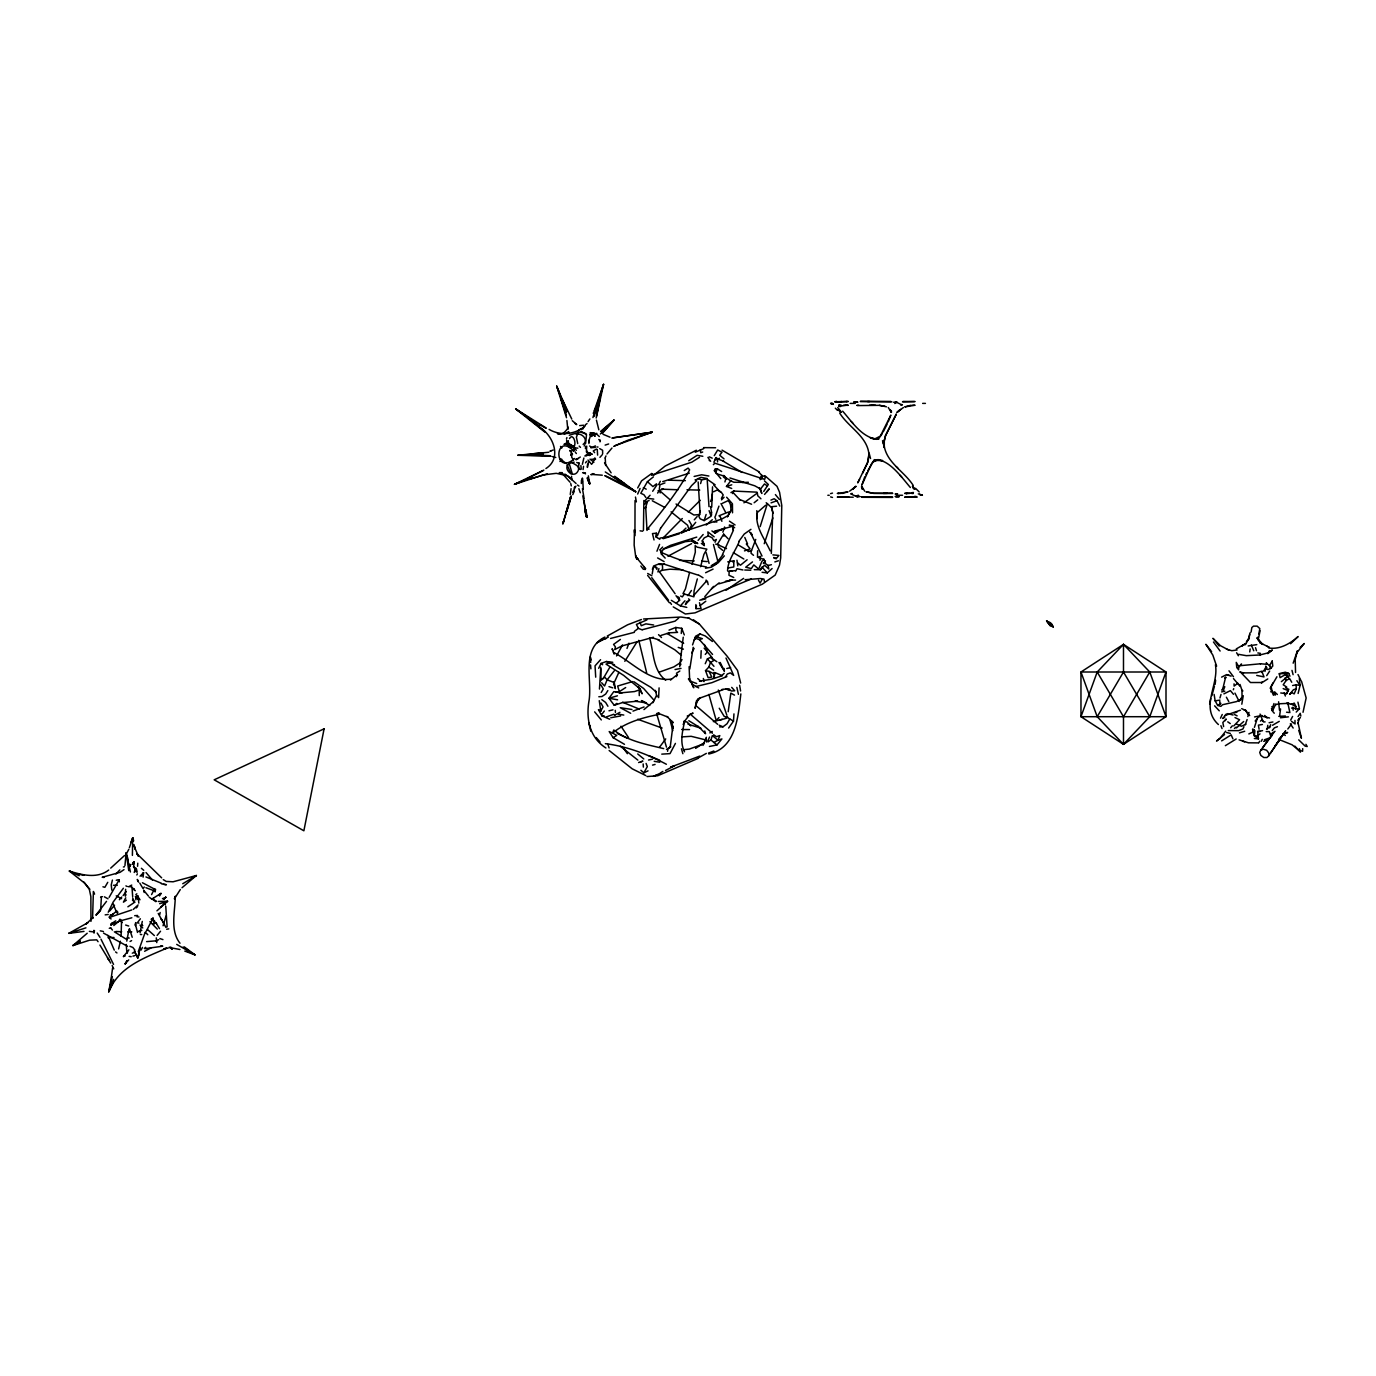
<?xml version="1.0" encoding="UTF-8"?>
<svg xmlns="http://www.w3.org/2000/svg" width="1376" height="1376" viewBox="0 0 1376 1376"><rect width="100%" height="100%" fill="white"/><g stroke="black" fill="none" stroke-linecap="round" stroke-linejoin="round"><path stroke-width="1.5" d="M711.719 507.125L712.544 486.863M132.698 841.458L132.715 837.846L131.03 842.146M132.01 887.486L132.681 896.636M585.608 443.45L586.503 434.713L581.188 431.256M93.86 930.365L94.101 932.378L93.792 930.761M683.236 637.191L679.692 666.672M599.454 689.049L600.727 668.667M757.626 550.778L757.488 557.246L760.515 556.386L760.016 560.29M652.207 574.033L653.48 566.052L658.846 563.936L664.591 564.074M1247.843 716.604L1249.012 712.39M884.08 442.436L884.304 440.148L884.286 447.613L883.925 443.33C885.078 462.044 904.17 471.005 913.268 485.504M583.304 489.151L582.564 478.212M112.591 968.068L111.439 976.496M1302.694 748.647L1302.59 751.279L1299.993 750.436M581.343 483.492L581.48 480.104M740.856 693.917C738.052 716.38 736.315 748.097 708.795 753.996M142.296 921.421L140.042 932.808M588.911 442.04L588.997 440.337L588.928 443.554M658.622 697.615L659.087 687.88M700.831 658.21L701.192 650.676M587.552 464.331L587.38 467.41L587.948 464.348M597.253 449.436L597.614 455.112M125.629 889.309L125.25 895.312M136.19 871.92L133.558 866.244L133.713 867.276L133.764 861.686L132.474 864.197L133.352 863.423M581.205 469.199L580.913 465.57M601.02 679.09L600.727 667.274M635.471 497.063L636.366 501.896M90.954 921.37L90.868 896.653L89.32 889.309L84.796 883.272L69.316 871.042C81.906 875.016 97.18 878.954 108.704 870.045M135.519 924.173L135.416 925.635L135.742 922.591L135.45 923.846M635.041 500.503L634.938 535.711M643.435 530.328L643.865 500.503M658.88 712.665L658.777 714.419C642.781 717.584 625.168 722.52 612.595 733.098L609.19 731.55L613.111 737.674L624.48 744.313M728.609 728.059L733.494 721.11L733.958 713.886M116.238 880.262L118.181 879.763L119.093 880.932L119.179 879.763L109.1 897.393M696.342 450.227L665.107 466.103L653.978 474.995L651.708 473.516L651.536 475.288L691.836 462.164L699.472 457.314M613.61 684.835L613.885 681.946M756.92 513.678C755.321 527.455 764.781 538.962 770.199 550.847M167.115 926.925L165.756 906.165M571.212 453.34L570.713 455.353L572.554 454.08M585.419 448.576L585.626 446.529M839.24 404.682L838.964 406.281L846.825 405.249L843.574 405.198M126.248 944.452L126.884 953.035M839.308 405.868L839.446 404.613M135.828 899.852L136.293 896.189M712.407 493.795L711.736 500.193M1273.97 703.532L1271.751 710.24L1272.869 710.154L1275.776 703.996M736.951 560.221L737.794 565.863M571.057 488.669L570.266 494.5M583.252 428.383L583.82 427.093M596.204 418.012L603.582 384.265L594.329 410.426M143.121 877.148L143.551 872.659L140.06 876.202M571.797 478.624L571.659 479.725L571.762 478.865M1215.111 684.422L1215.627 680.26M583.046 469.577L583.544 466.344M1267.296 728.919L1267.778 725.307M168.25 948.03L163.796 948.821L166.634 948.236C144.325 957.885 118.594 967.001 108.79 991.735L111.267 977.201M1251.094 632.048L1251.85 627.508L1253.519 626.132L1257.165 626.132L1259.814 628.591L1258.851 634.009M120.4 941.253L118.611 948.89M600.039 441.851L600.263 440.2M121.105 936.213L121.518 921.576L121.948 922.711L119.936 919.151M689.789 669.063L693.212 647.305M1264.991 671.454L1265.817 666.104L1265.851 668.684L1268.036 669.562L1271.458 668.048M124.941 865.624L126.128 852.862L128.243 859.914M667.566 751.279L667.893 748.922L670.783 746.858M154.594 888.621L151.584 894.589M1249.735 651.949L1250.165 648.939M596.479 416.223L600.074 398.507M126.781 941.115L128.966 929.488M156.761 942.612L156.279 937.864M588.98 440.44L591.164 433.457L590.407 434.3L595.756 433.681L593.022 433.251L596.685 434.162L599.334 436.536M659.345 488.738L659.964 484.765L664.935 482.942M593.71 432.7L594.312 435.573M839.618 406.436L840.082 405.008L839.136 406.092L841.613 405.284M134.229 872.47L135.725 867.86L134.986 869.254M1280.557 708.932L1279.68 715.331M720.181 519.56L667.085 537.001L660.119 538.05L659.775 539.272L655.767 536.64L656.335 533.2L652.465 533.578L654.03 539.96M728.196 711.736L730.845 693.143L734.492 695.121M1241.806 704.202L1243.25 695.706M588.206 463.506L588.636 461.149M699.455 602.722L701.089 608.588L695.998 608.639L696.497 605.87M1209.659 704.082L1210.674 698.526M1297.929 702.121L1299.408 708.709L1295.59 708.915L1296.003 706.662L1294.231 703.084L1292.012 704.323L1286.577 703.308L1288.951 703.308L1278.614 703.807M1248.961 638.481L1249.7 634.56M1250.079 632.788L1248.238 639.909M140.249 947.944L137.755 957.92L134.332 950.85M884.2 441.197L885.49 435.642L896.378 414.004L885.559 435.676L883.512 443.571L883.547 442.109L883.874 445.583L882.498 440.698M689.565 572.468L685.454 588.859L682.995 593.624L693.917 596.84L694.02 591.147L697.322 578.918M696.634 700.35L695.052 708.296L697.907 698.802L723.363 689.582M771.334 553.444L772.744 512.577L771.368 506.729L776.563 506.213M592.764 435.676L591.233 436.519L590.149 432.666L593.262 432.907M1258.593 638.017L1260.072 630.758M108.24 912.254L113.142 902.088L123.376 888.26M113.107 982.808L108.79 991.735L112.35 976.736M605.234 458.122L605.629 465.518M159.547 895.982L160.906 893.368L152.684 898.597L153.613 898.408M571.934 453.1L571.659 457.159L573.482 459.997M573.861 449.178L573.654 450.984L572.932 449.728L573.809 450.846C553.806 431.221 553.771 477.231 574.6 458.5M1222.834 688.774L1225.672 676.958M582.375 464.297L583.871 458.019M586.726 446.099L586.4 451.93M1211.86 695.706L1214.44 686.297M692.025 564.384L695.327 552.154L695.172 545.636L697.15 547.149L706.851 549.144L703.893 554.442L700.608 566.688M689.17 529.966L691.595 525.064L688.946 520.524M578.453 469.698L578.952 462.646M670.25 746.79L672.83 726.339L673.294 728.248L671.282 720.835L673.26 722.692L666.896 716.414M569.664 500.64L562.87 523.809L564.057 520.386M101.377 897.599L100.62 910.344M700.298 510.651L698.888 516.447L700.16 518.821L704.134 520.61L711.1 516.224L709.104 510.651M714.729 471.4L715.331 468.872L717.429 468.889L721.643 471.538M1298.118 693.452L1300.062 685.437L1299.34 678.506M159.616 914.902L160.184 912.512M1254.413 727.388L1257.028 719.184M1297.895 723.621L1299.202 718.461L1298.015 720.422L1300.406 717.481M138.804 903.103L138.064 895.793M163.056 925.756L165.997 916.038M695.895 604.546L695.998 608.639M713.576 678.437L715.142 672.606M107.758 882.326L104.868 887.314L102.942 886.798M138.288 951.659L145.168 932.343M138.993 953.31L137.755 957.92L134.504 951.642M570.593 497.269L566.069 512.113M596.358 409.807L603.582 384.265L592.936 417.547M569.028 502.034L570.524 496.805M569.475 502.395L570.816 497.734M571.109 495.91L562.87 523.809L563.799 520.661M700.59 483.578L701.674 479.811L705.664 479.123M594.896 457.881L593.761 460.255L595.619 459.102L591.147 459.36M571.298 496.478L566.826 511.408M657.917 571.952L658.932 568.546M112.402 880.072L111.232 884.906L111.8 890.169M702.981 745.414L706.37 737.312M1219.962 697.959L1221.011 694.433M760.171 526.595L767.395 503.599L770.577 506.712M566.482 438.944L566.912 437.602M659.087 571.745L662.028 570.335L662.596 568.512L662.424 564.624L658.898 564.384M708.004 741.922L710.945 739.996L712.338 735.575L717.997 740.236L721.918 738.929L717.016 744.898L709.414 746.48M568.391 440.681L568.064 445.755L571.298 448.507M713.852 462.216L716.225 457.486L714.901 459.601L718.513 459.309L723.673 461.132M713.456 752.053L713.783 751.055L708.451 753.102M602.636 453.891L602.619 450.244L599.712 448.628M704.134 520.61L706.129 514.469M594.174 416.343L596.186 410.186M722.882 532.202L724.584 526.991M772.865 517.909L764.23 543.709M155.557 889.24L155.127 891.906L153.355 888.483L142.433 882.738M1303.02 712.286L1306.151 697.993L1301.576 681.43M602.636 664.763L601.037 663.438L598.68 668.323M755.751 539.426L751.279 551.14L751.021 553.221L753.515 555.319M1293.148 663.18L1297.465 650.762L1295.212 659.5L1295.556 672.486M111.336 923.692L110.802 925.24L111.8 923.176M734.646 527.73L729.211 525.202L732.686 525.684L733.356 530.362L722.4 554.717M129.378 847.685L132.715 837.846L133.438 840.151M692.541 644.897L695.551 636.262L699.902 633.923L705.2 635.936L712.441 641.491M1269.584 727.801L1270.684 724.653M669.028 630.122L675.754 627.456L681.739 628.316L681.258 633.493M705.527 670.628L709.053 671.402L711.805 677.095L708.124 677.663L705.527 670.628L708.846 667.05L710.48 662.492L713.817 660.497L710.652 657.332L707.436 658.846L705.234 663.714M711.908 530.93L715.038 533.166L715.898 530.74M727.749 561.838L733.838 560.754L733.786 566.964L727.646 568.064M1245.211 724.791L1247.103 719.562M144.274 886.987L143.07 888.604L139.784 883.134M113.606 979.385L108.79 991.735M1254 729.624L1253.158 731.98L1254.362 735.799L1258.472 738.86L1257.63 731.327L1260.313 731.43M559.946 461.493L561.769 459.257L559.894 458.758M1097.205 672.004L1080.968 716.707L1123.487 744.347L1166.005 716.707L1166.005 672.004L1123.487 644.364L1080.968 672.004L1080.968 716.707L1166.005 716.707L1149.768 672.004L1123.487 644.364L1097.205 672.004L1123.487 716.707L1123.487 744.347L1149.768 716.707L1166.005 672.004L1080.968 672.004L1097.205 716.707L1123.487 744.347M1233.309 689.754L1233.722 688.671M637.69 487.964L641.543 480.86L651.708 473.516M117.304 913.612L117.872 912.082M126.506 961.704L126.867 960.758L125.164 963.819L128.742 959.898M146.252 931.225L153.183 917.861L151.257 919.478L152.96 918.824L151.48 918.893L156.503 923.588L155.987 922.797L159.478 928.645M626.992 648.44L628.987 643.177M1223.161 690.924L1224.778 686.727L1221.664 690.081M656.937 551.226L659.586 544.38M138.821 955.236L137.755 957.92L138.219 955.529M733.15 562.44L733.838 560.754M605.13 457.933L605.956 455.92M710.549 501.449L711.839 498.267M715.4 516.103L718.943 506.144M894.813 403.546L896.154 402.222L895.26 402.583M731.052 510.341L727.457 516.688L731.052 510.341L730.536 504.768L731.55 506.523L728.678 500.916M589.564 455.129L590.493 452.842M643.796 758.967L637.724 753.962M1296.278 688.808L1294.18 693.9L1291.858 692.61L1289.622 694.364L1293.457 689.72L1296.278 688.808L1296.106 684.784L1300.062 685.437L1296.863 680.69M94.48 930.589L94.032 933.1L93.843 931.311M660.583 528.126L657.487 535.505L656.335 533.2M637.673 494.036L640.046 488.48M590.235 435.194L590.751 434.008M125.319 896.223L125.973 894.71M157.122 935.405L160.545 931.225M593.245 413.333L595.481 408.225M683.167 724.55L684.732 720.955C682.565 730.828 679.572 742.318 684.526 751.795M1288.865 689.221L1286.612 693.693L1280.746 692.971M125.766 897.806L123.427 902.174L126.386 900.145M1273.798 732.651L1260.726 750.264L1259.728 752.466L1260.829 755.424L1263.822 757.522L1266.969 757.522L1268.689 755.837L1285.683 730.811L1274.709 746.566L1276.171 744.485M142.588 874.792L143.551 872.659L141.608 876.116M614.401 685.695L615.364 688.602L614.246 682.53L618.873 672.348M707.883 740.77L709.586 737.02M1286.612 693.693L1288.039 690.563L1283.189 688.602M572.76 494.655L574.325 491.198M653.411 476.853L647.425 481.652L640.803 493.279L643.968 494.775L645.877 497.51M1243.938 726.717L1242.889 729.005L1238.658 730.639L1228.286 730.57M1220.512 718.186L1222.249 714.471M888.225 421.882L890.822 415.105L880.33 436.14L874.62 438.996L875.841 438.824L870.423 438.101L875.136 438.996C860.791 435.882 851.864 421.572 842.645 411.166M864.782 476.784L861.926 484.988L871.713 463.454L873.898 460.908L873.158 461.442L878.232 459.567L873.055 462.009L867.843 470.626M724.911 481.944L726.064 477.885L723.656 475.408M643.968 709.603L653.531 701.519M859.622 479.295L857.712 482.873L868.153 461.39L869.116 453.1L870.544 458.518M575.873 486.192L572.622 492.402M140.386 918.772L137.308 922.814L138.959 923.141M578.109 470.764C573.224 481.445 557.916 464.194 574.17 462.147M739.187 541.594C735.386 551.294 727.835 560.066 727.56 570.816L729.177 572.02L728.936 575.237L733.735 577.473M1276.928 676.768L1270.684 687.45M715.021 542.247L716.363 539.495L713.834 540.63L712.063 537.741L708.33 535.918L704.237 537.878L702.242 540.888L704.374 545.206M652.964 702.706L656.593 695.31L655.406 690.356M862.58 473.224L867.448 462.99L868.996 453.788L869.047 455.336C867.964 436.622 848.82 427.661 839.738 413.161M136.826 874.981L137.394 873.829M676.338 676.682L677.439 674.464L670.439 680.122M592.093 463.437L591.628 464.348L587.999 460.031M658.622 484.644L660.308 481.29M1273.454 695.276L1270.358 688.069L1272.938 682.96M887.159 424.032L883.186 431.875M865.848 474.634L866.76 472.811M715.916 471.865L717.429 468.889M589.289 455.611L590.407 453.736M895.896 402.876L896.928 401.964M721.385 498.456L723.208 494.964L721.024 491.886L717.154 490.028L713.542 491.8M698.079 540.39L703.17 534.49M640.906 770.285L643.865 772.796L647.339 766.552L646.084 763.422M764.471 480.895L768.324 484.472L763.697 491.473M1225.242 720.68L1226.136 718.994L1222.834 722.503L1223.625 726.597M691.75 652.86L694.123 648.406M1290.654 720.095L1292.614 716.432M616.551 655.939L622.52 644.914M912.924 493.657L913.44 492.694L906.182 493.416L909.433 493.468M126.609 853.412L128.828 849.302M735.764 571.006L737.003 568.735L742.92 569.974M760.343 569.974L764.523 565.209L768.771 569.01L768.169 565.484L765.813 563.954L763.852 559.224M761.908 579.76L760.085 583.166L758.486 580.208M128.897 949.853L123.479 956.492L125.01 956.096L123.892 956.096M657.074 484.679L652.671 491.266M1267.829 653.652L1269.515 650.59M128.794 865.435L129.929 866.192L130.892 864.455M1258.816 742.765L1259.676 741.217M681.997 659.551L680.088 662.871L673.844 666.896L659.035 672.228M1298.05 716.569L1300.217 713.318L1300.853 716.019M603.204 678.626L609.757 667.343M733.494 721.11L729.796 718.994L727.044 723.742L723.019 726.803L719.648 726.924M600.572 711.237L603.066 706.954L600.951 703.016M1261.465 683.098L1262.222 681.825M1097.205 716.707L1123.487 672.004L1123.487 644.364M1123.487 716.707L1149.768 672.004M601.209 692.524L603.307 688.98L600.899 684.904M732.428 493.571L734.044 490.854M624.824 661.306L637.122 641.68M1287.816 728.988L1291.531 724.017M574.102 488.067L574.979 486.605M671.333 600.349L680.398 605.87L684.956 600.779M882.274 433.578L879.178 437.912L876.529 439.305L878.851 439.099M645 500.709L650.091 495.222M111.559 924.655L119.918 920.94M725.238 677.37L727.336 673.982L730.329 672.898L733.666 675.392L725.995 658.02M1270.564 752.964L1278.872 740.666L1277.41 742.748M607.848 690.58L605.681 694.037L601.948 696.514L598.818 696.755M657.625 493.09L659.328 490.389L670.129 499.832M675.427 743.401L670.026 753.635L661.77 754.134M106.52 901.349L95.89 915.195L97.662 913.664M138.099 904.944L133.3 909.398M731.705 488.48L726.459 486.433L730.742 480.792L733.786 482.236L743.436 482.391M1266.711 675.633L1269.652 671.075M566.413 443.485C565.588 438.308 572.296 448.645 577.868 448.163M1226.412 713.886L1222.731 718.513L1224.709 717.36M728.042 538.721L723.656 534.146L717.309 544.483L726.528 548.611M584.129 445.979L584.938 444.758M606.988 453.977L611.976 448.026M588.051 421.624L589.874 418.94M602.172 454.802L599.919 457.365M718.513 459.309L719.252 458.208M753.721 565.003L751.33 568.563L745.723 567.204L752.5 561.89M687.931 595.653L691.44 590.476M1233.739 725.943L1239.587 719.751L1234.994 717.567M1279.302 673.965L1280.093 677.646L1284.806 674.928L1287.936 676.356L1289.174 678.781L1286.096 680.57L1283.206 684.784L1286.766 687.088M759.879 478.177L761.788 475.374L758.572 471.848M574.033 446.822C576.819 442.109 572.468 432.786 569.509 438.566M126.179 891.579L123.135 895.518M760.584 569.182L762.321 566.706M573.465 449.728L571.608 451.036L569.698 450.485L570.988 452.205M684.44 593.968L682.341 596.874L680.604 596.049M827.836 495.274L829.246 495.274M738.688 541.594L744.227 534.06L750.935 529.33M1245.297 644.742L1249.374 637.845L1246.45 641.508M1237.471 668.289L1241.513 663.989L1240.412 665.657L1260.519 663.782M1270.461 726.201L1266.539 729.16M713.559 586.382L704.787 596.668M585.522 462.852L586.606 461.373M659.534 747.185L665.726 738.895M601.57 714.66L604.322 711.048M1219.721 738.895L1225.724 731.12M1296.553 653.067L1304.207 643.504L1300.114 647.528M660.704 528.126L691.543 485.659L696.703 480.688L695.086 479.846M722.899 554.717L717.309 561.941L711.409 565.639M694.14 594.965L706.765 580.741M652.327 569.217L654.924 565.914L656.851 569.354M683.889 722.039L689.17 715.331L693.091 713.078L689.651 714.419M1262.807 747.546L1271.63 735.592M614.229 670.869L607.108 679.847L604.563 686.022L601.656 682.771M695.723 522.312L690.7 528.625L681.481 533.08M1272.232 730.57L1274.382 727.87L1277.427 726.717M1255.17 721.024L1258.232 717.24L1261.964 715.503L1254.568 716.93M706.215 525.064L712.321 519.732M856.732 496.289L858.228 495.119M156.916 910.843L167.597 901.263L158.24 901.452M765.486 560.961L763.353 563.524L765.09 561.597M693.968 640.236L699.902 633.923M109.77 910.912L114.535 905.236M696.325 702.379L700.367 697.563M774 558.226L776.253 558.57L778.885 555.44L772.848 554.872M602.43 433.337L614.057 420.058L600.572 431.428M766.621 491.954L769.27 488.858L764.557 494.414M136.344 907.919L137.583 906.457M850.712 493.898L851.641 494.122M115.997 874.001L119.832 869.89M1278.631 739.445L1281.159 736.521M600.332 433.99L607.642 426.113M614.762 715.107L619.905 712.321M1230.643 727.784L1232.363 725.823M606.954 427.368L601.759 433.285L614.057 420.058L601.639 431.273M714.247 455.628L717.687 449.986L721.987 452.222L719.7 455.215L724.068 458.913M119.368 899.715L121.776 897.014M180.308 889.55L174.408 898.82L175.285 896.258C175.182 911.548 169.73 930.365 179.998 943.231M694.261 519.801L697.168 516.533M724.344 555.87L718.203 562.75L711.375 567.187L705.458 568.219M705.252 654.408L707.402 652.018L704.374 644.484M600.572 659.689L595.051 665.829L595.705 677.164M578.126 430.877L579.554 429.501M97.902 913.354L100.052 910.981L99.382 911.72M126.867 952.846L127.641 951.986L126.678 953.035M688.757 600.916L685.368 604.58L686.658 601.759L689.823 600.091L688.585 598.835M124.545 855.511L110.716 868.118M719.012 717.532L716.225 720.491L708.864 694.416M1296.209 712.08L1299.408 708.709M132.664 897.995L134.676 902.243L127.882 906.801M665.176 558.106L661.409 554.064L660.205 549.626L662.664 547.063M163.555 899.268L165.774 897.272L163.624 899.13L165.567 897.513L162.471 898.648M721.54 499.849L724.068 497.235M747.116 559.757L740.46 565.209L737.519 562.784M1281.366 681.653L1287.936 676.356M897.393 412.37L900.54 409.446M855.614 486.278L852.449 489.22M87.187 933.255L72.894 945.587L89.646 940.169L96.75 939.86L98.074 941.7M713.353 464.675L714.849 463.162L764.66 479.398L765.417 476.904L761.788 475.374L762.442 478.229L760.085 479.674M700.264 500.245L688.275 512.199M682.29 518.528L662.871 538.274M681.584 532.46L685.953 528.109M182.028 887.726L196.39 875.497L173.066 881.792L166.221 881.431L163.262 879.625M141.057 950.094L142.485 947.393M855.287 495.876C859.26 497.166 848.82 494.053 852.019 493.313M896.481 402.256L901.916 404.888L900.988 405.335M896.842 412.25L903.447 407.52M849.56 491.146L856.164 486.416M724.154 673.328L721.351 676.029L711.323 679.245L699.455 681.189M130.066 941.476L131.597 940.634M1261.775 672.417L1266.883 667.549L1265.37 668.736M1290.585 643.727L1298.101 636.555C1290.258 643.641 1279.714 649.73 1268.81 647.993M1236.491 727.921L1243.698 721.523M600.59 680.69L604.614 677.026L607.108 679.847L614.246 682.53M564.108 434.317L567.652 432.288L569.389 433.044L568.494 431.548M160.7 907.197L163.4 904.737M661.409 554.064L662.596 552.98C676.528 559.155 691.629 564.177 706.593 567.032M762.098 572.296L767.326 572.88L772.108 568.546M759.311 487.637L761.805 493.468L760.55 488.979L764.454 483.956L767.464 485.934M583.114 444.379C589.152 440.251 581.738 432.356 576.2 434.334L577.714 433.612L576.389 437.19L577.731 443.571M144.342 948.477L145.701 947.307M765.675 505.233L757.729 512.164M678.643 618.116L675.083 621.144L642.523 629.675M901.366 404.544L902.398 404.75M113.778 925.515L120.813 919.701M124.39 866.794L123.393 866.983M711.702 588.704L719.149 582.874M1262.256 739.342L1261.328 741.268M1260.468 721.11L1262.016 719.854L1263.151 721.574L1260.055 714.058M676.407 602.963L679.572 600.366L679.194 597.58L677.353 596.479M585.35 425.734C575.65 434.558 560.428 436.123 549.11 429.415M644.708 504.201L647.356 502.034L645.275 508.449L645.705 506.987L646.995 530.414M1224.537 734.526L1216.522 741.045L1219.377 738.895M754.134 502.756L757.729 499.849M1268.104 653.394L1272.353 649.988L1268.053 652.878L1259.9 654.976M123.995 869.615L120.039 872.332L102.185 877.269L104.094 877.475M545.911 468.545C562.371 458.105 553.255 435.246 539.34 427.059M135.846 894.606L136.86 893.798M722.383 503.324L728.781 500.331M913.303 493.021L913.062 492.333M1237.85 683.184L1234.134 686.074L1234.048 683.855M1214.131 694.433L1215.146 700.848L1217.674 705.406L1220.89 703.342M656.524 483.819L652.929 486.571L647.425 481.652M700.04 605.664L705.802 601.226M111.49 923.657L115.773 920.802M852.845 489.048L854.53 487.758M1259.986 733.89L1257.32 735.919L1254.362 735.799L1254.878 730.776L1253.089 729.16M634.405 631.378L638.378 628.368L642.128 629.881M898.476 410.908L900.179 409.618M1270.736 691.853L1272.026 690.872L1271.321 687.518L1270.358 688.069M585.333 424.823L587.053 423.55M604.89 637.054C580.81 648.732 592.248 679.52 589.1 700.298C585.798 718.616 589.496 737.484 605.904 747.976M726.081 590.218L743.625 578.384M620.387 639.444L613.558 644.415L615.45 646.892L614.745 649.592L621.677 646.015L653.411 637.243M621.969 693.005L613.799 691.646L608.966 698.268L614.246 705.269L616.809 703.394M576.166 459.825L580.311 457.021M1234.41 728.403L1236.198 727.13M1243.801 644.725L1242.081 645.894L1245.934 643.418L1236.284 648.904M101.704 896.619L100.603 897.376L102.202 896.619M132.302 953.172L135.261 952.037M676.424 673.294L679.847 671.006M131.752 885.078L129.757 886.092M158.722 939.653L155.832 941.046L156.881 940.754L146.596 941.614M666.5 749.438L670.078 747.082M615.519 692.008L619.355 691.646L625.684 687.553M695.602 748.355L703.669 743.126M688.74 460.754L697.116 455.336L702.844 456.282M684.233 470.575L688.086 468.098L689.617 469.87C678.23 491.249 662.492 510.754 647.081 529.416L649.214 529.038M1240.619 672.228L1250.474 682.53L1262.205 682.513L1267.778 678.936M1219.893 700.109L1215.146 700.848M646.909 619.905L636.417 624.446L638.378 628.368M1221.63 740.873L1231.176 734.853L1232.896 738.809M1272.662 732.84L1275.053 731.31M155.935 922.986L152.53 924.053L154.043 923.932M1291.651 708.158L1292.786 707.453L1295.59 708.915M163.383 903.98L167.597 901.263L159.633 903.671M613.111 737.674L616.74 735.438L612.595 733.098L613.765 729.985C627.576 741.045 646.72 744.502 663.679 748.613M709.844 732.909L712.269 731.413M1225.362 745.672L1236.181 738.981M80.41 940.874L72.894 945.587L80.29 942.01M182.75 883.736L196.39 875.497L192.537 877.424M1272.508 725.272L1279.25 721.368M543.864 470.076L514.452 484.335L543.451 474.892L556.248 473.327L567.6 475.786L576.08 483.509M660.033 773.174L662.854 771.437M592.798 462.714L593.968 462.13L589.96 459.154M607.263 636.056L627.611 624.79L641.422 619.51M543.124 470.609L527.696 478.384M113.52 913.974L111.834 914.954L116.908 910.912L116.53 912.15L113.056 903.826M613.627 446.426L627.232 440.475L652.138 432.202L613.025 437.774M730.914 492.608L733.649 491.06L757.006 492.161M744.485 550.882L750.161 548.904L746.291 544.002M697.598 758.296L706.352 753.394M720.852 519.56L727.887 515.639M743.917 502.808L757.333 493.055L757.729 495.738L760.945 498.8M150.982 947.926L144.6 951.28M569.286 435.263L579.898 432.03L585.97 433.595M716.002 564.126L711.358 565.932M710.945 739.996L713.92 742.455L717.997 740.236L719.786 735.592L716.432 736.71L713.645 734.784M715.038 533.166L718.117 531.48M779.814 506.127L776.976 500.709L771.042 502.859M663.404 549.162L685.368 541.662L692.524 540.854L697.752 543.572L692.025 539.753M595.43 445.91L590.82 447.819M695.241 452.205L703.738 448.61M1228.974 675.134L1226.618 674.636L1221.596 677.13M614.831 445.704L652.138 432.202L611.804 438.084M695.878 479.76L700.866 477.334L707.212 478.504M691.578 543.658L667.945 556.231M705.613 572.726L713.078 569.096M698.423 515.26L699.937 514.521L693.882 515.002L676.046 504.012M137.652 915.47L134.693 915.694M719.08 530.74L722.004 529.364M1224.571 715.658L1240.395 710.205M584.817 455.972L591.972 454.149L587.277 452.24M166.668 929.247L168.749 928.869M905.098 406.849L915.092 405.249M1296.106 684.784L1292.614 685.54M643.865 772.796L648.027 770.87M565.742 443.966C565.914 444.5 573.551 446.478 576.389 450.279M726.889 676.562L711.874 682.685L695.757 686.555M1245.934 724.189L1241.427 726.236L1236.628 724.12M1248.84 733.924L1253.158 731.98L1252.538 729.211M665.52 770.491L674.567 765.778L670.68 767.103L699.73 756.095M904.995 406.814L911.153 405.198M110.716 927.871L109.272 928.318M698.354 758.296L657.78 775.72L647.03 776.563M131.735 909.949L109.495 917.396L110.579 917.93L109.134 916.984L111.026 918.979M770.938 500.09L774.172 498.748L776.976 500.709M606.334 716.948L613.73 714.264L614.711 715.434M1046.603 620.92L1051.488 623.603L1053.311 627.009L1050.163 625.633L1046.603 620.92L1050.163 625.633M658.278 774.344L653.462 776.322L659.431 773.897M632.668 681.567L617.635 686.039L619.355 691.646M596.427 449.075L593.262 450.984L594.604 452.687M110.94 915.16L111.817 914.885L110.046 915.264L112.677 914.455M531.927 477.3L514.452 484.335L532.667 477.197M857.73 496.082L856.852 496.444L857.833 496.082M751.296 578.986L699.73 600.28M728.575 511.992L719.029 515.776L720.164 516.963M703.944 743.745L689.307 749.094L683.683 749.696M1285.562 733.288L1287.661 732.462L1284.221 733.752M718.96 583.82L732.049 580.053L725.444 581.291M830.588 493.64L832.497 493.09M687.226 716.07L689.17 715.331M1270.598 737.536L1264.372 739.806M141.814 930.382L137.91 931.518M632.977 711.117L644.088 706.954M645.258 501.999L649.094 500.572M640.373 762.063L642.867 761.134L638.602 762.545M553.152 450.038L549.97 451.208L550.95 450.898M590.992 474.737L594.088 473.86L592.695 473.636M601.037 663.438L606.352 661.512L612.784 662.286M610.29 662.596L606.025 664.126L623.689 675.41L640.115 688.946M702.689 452.033L700.711 452.721L700.367 449.625M714.419 531.17L731.206 526.664M912.563 493.33L911.376 493.382M608.381 637.054L596.943 642.764L603.376 638.774L605.87 638.722M874.74 460.427L882.635 460.599L874.138 459.67M640.425 689.565L634.542 691.56L619.217 693.005M72.704 932.085L68.8 933.358L83.988 931.397M529.124 479.244L547.252 473.912M614.246 705.269L622.451 702.603L637.759 701.175L635.007 701.175L646.496 702.93L641.405 700.59L649.782 705.475M575.959 459.206L578.333 458.449M774.843 561.924L778.403 560.789M605.13 445.102L608.656 443.966M694.622 638L699.404 639.616L702.396 638.67L697.34 636.985M679.469 533.716L663.163 538.687M85.948 927.837L68.8 933.358L87.909 922.642L85.914 924.104L93.121 917.551L92.57 918.36L93.396 891.493L94.583 894.142M594.638 434.008L596.806 433.337M720.594 529.932L725.221 528.504M661.116 635.368L669.286 632.84M748.252 551.587L751.554 550.589M689.342 473.12L662.699 481.634M726.459 486.433L731.757 484.816M1288.4 716.844L1280.402 717.773M1239.449 732.858L1244.712 731.275M1263.718 741.389L1266.797 740.477M574.325 446.409L569.526 444.482L566.568 440.337M617.411 695.809L608.966 698.268L617.6 699.799M1248.17 645.946L1256.804 644.639M586.021 455.594L591.972 454.149L587.466 452.893M696.772 537.104L670.422 545.395L663.593 548.869L661.392 552.516L660.205 549.626M1275.586 704.736L1278.923 703.79M720.026 720.044L726.614 718.203M132.939 956.114L134.728 955.615M658.089 490.664L663.49 489.168L661.598 489.168L677.938 489.77M582.598 472.759L585.436 472.862M713.353 721.626L722.211 719.287M652.534 765.108L655.079 764.437M642.317 434.799L652.138 432.202L645.361 433.818M583.682 425.236L579.674 425.614M634.388 632.324L610.548 638.464M119.368 921.112L131.855 917.775M701.846 599.798L705.785 598.852M609 710.79L612.974 709.844M1224.657 677.972L1225.964 677.663M1288.727 673.414L1285.253 672.193L1279.13 673.724L1288.727 673.414L1289.948 676.218M1233.928 712.923L1236.904 712.218M768.169 565.484L771.386 564.71M726.786 668.512L730.587 667.618M580.466 429.071L582.891 429.002M681.997 736.882L691.182 736.315L705.647 739.892M1285.408 716.036L1278.768 716.346M1221.63 691.904L1224.829 691.199M694.14 476.44L701.64 474.789L708.881 476.027M1258.335 731.568L1262.549 730.639M648.509 760.034L652.482 759.174M835.748 401.568L836.66 401.482L834.63 401.792L848.08 401.414M105.161 914.868L108.188 914.472M1269.085 722.744L1272.92 721.987M595.326 447.372L591.972 447.63L589.633 445.979M675.048 669.544L681.017 668.375M610.789 717.739L620.645 715.95M1262.394 724.464L1258.404 725.152L1259.092 729.211M671.058 679.125C649.3 682.135 631.808 661.804 613.472 652.31L612.079 648.784L612.956 650.366M1223.9 693.865L1230.402 690.632L1233.498 694.295M698.681 687.931L692.025 684.182L693.745 687.794L689.617 678.712L688.378 678.918L690.804 682.427M562.371 472.656L559.258 472.622L563.059 474.256L562.01 473.654M144.962 948.683L162.746 946.206L160.872 945.794M662.028 570.335L669.94 569.2L682.857 569.802M1237.11 649.971L1231.778 650.71L1226.463 649.111M1258.369 742.885L1248.479 742.816L1239.088 739.858M548.852 452.24L531.944 453.908M896.154 401.947L893.574 402.256M856.852 496.719L859.415 496.409M917.242 497.097L904.909 497.252M703.583 447.63L715.606 447.75M745.052 579.726L760.515 578.522L763.938 579.072L764.454 581.687M543.744 452.687L517.875 455.284L551.071 456.264M857.007 496.702L859.845 496.478M857.059 401.844L853.756 402.153M895.931 496.822L899.233 496.512M735.283 570.662L729.314 571.229L731.791 571.229M722.004 689.41L728.953 688.774L731.31 691.027L734.698 690.769L731.705 687.364M108.016 937.658L114.019 937.503M643.538 618.994L680.982 617.033L689.428 618.271M128.174 886.66L131.46 886.746L135.278 890.754M591.233 474.359L602.292 475.202M895.122 494.036L897.083 493.881M586.09 454.906L588.739 454.716M876.632 459.808C889.601 460.203 901.435 477.059 910.362 487.5M536.76 454.028L517.875 455.284L543.142 454.39M902.501 401.912L915.092 401.534M571.401 479.003L564.831 474.049M1242.941 672.898L1256.322 672.83L1261.758 671.213L1264.028 676.906L1256.735 675.427M856.852 405.284L858.676 405.198M589.754 434.592L592.299 434.472M668.616 632.84L677.542 632.392L675.926 630.655L675.754 627.456M742.558 482.546L748.355 482.271M892.646 493.485L873.622 493.33L866.089 491.868M887.279 493.33L873.605 493.33L866.536 491.868M837.296 497.132L844.038 497.097L837.915 497.132M904.772 493.451L906.801 493.416L904.909 493.296M596.874 446.976L598.01 447.045M848.751 496.839L843.488 497.046L853.24 497.218M914.421 401.551L903.017 401.448M892.525 493.124L883.478 493.416M846.825 401.586L836.488 402.016L838.294 402.291M857.214 405.593L879.384 405.335L886.454 406.797M906.165 497.08L916.502 496.65L914.696 496.358M892.646 497.063L861.084 496.77M869.546 405.232L875.446 405.198M587.862 454.304L590.992 454.218M846.223 401.568L848.235 401.568M906.784 497.097L904.772 497.097M699.748 490.114L686.985 489.77L688.877 489.77M892.525 497.424L861.995 497.286M845.535 405.232L846.825 405.198M906.165 493.468L907.455 493.434M121.604 898.648L116.22 895.845M841.837 493.468L848.012 491.851L837.967 493.468M694.209 560.892L679.434 560.359M841.596 401.551L840.942 401.551M912.46 405.198L914.421 405.232M840.53 493.468L837.915 493.416M911.411 497.114L912.064 497.097M837.967 497.08L838.586 497.114M860.344 401.603L891.923 401.895M881.5 497.063L877.51 497.063M1260.072 654.976L1246.329 655.664L1238.538 654.322M860.482 401.242L890.908 401.448M867.602 401.534L869.529 401.534M850.144 403.392L855.287 403.392M922.642 403.392L925.429 403.392M837.296 493.416L838.569 493.416M896.309 495.274L902.553 495.274M707.109 561.58L701.657 561.133M1263.718 721.901L1265.094 721.901M1266.212 731.602L1269.274 731.619L1270.564 735.558M113.417 885.284L117.304 885.267M127.762 931.844L131.769 931.862M681.688 729.521L689.548 729.572M871.49 405.18L873.468 405.198M560.754 447.613L561.941 447.836L560.514 446.426M531.308 455.284L542.557 455.387M754.272 569.647L760.257 569.716M729.572 580.053L735.558 580.104M532.718 454.94L550.366 455.714M744.777 570.025L750.78 570.214M121.673 931.758L115.945 931.483M605.371 743.659C626.544 746.256 647.597 754.22 666.38 764.265M714.024 521.865L716.896 521.986M127.16 937.95L129.224 938.054M140.369 934.493L141.711 934.562M669.046 480.19L685.386 480.654M599.265 700.676L600.83 711.289L598.422 709.62L601.897 715.864L604.391 716.036M89.354 931.363L94.29 932.016M857.884 402.153L854.135 401.844M895.122 496.512L898.872 496.822M710.652 657.332L716.827 661.736M1260.347 663.782L1267.004 664.298L1266.247 662.802L1270.444 666.724M171.518 947.926L179.946 949.509M1254.362 738.482L1258.472 738.86M895.931 493.709L897.634 493.881M137.015 916.777L139.01 916.966M1286.577 712.218L1288.968 712.476M879.384 405.335L884.906 406.281M1260.055 715.709L1269.532 717.997M648.13 498.404L653.772 499.11M832.824 403.512L830.622 403.357L833.34 404.406M832.79 403.512L830.915 403.529L832.222 404.062M129.138 956.389L131.202 956.681M690.511 681.206L696.703 683.545M653.669 624.996L645.877 623.861L641.233 625.719L640.046 622.158M1257.819 652.946L1260.45 653.359M640.081 530.826L642.712 531.222M631.928 709.5L620.249 707.677L630.672 713.284M163.555 884.304L166.393 884.751L161.422 883.788M1226.618 674.636L1231.107 676.166M618.306 714.161L623.792 715.056M654.202 761.306L659.792 762.235M727.663 717.085L724.275 716.5L719.252 708.244M128.708 926.014L125.629 925.05M683.666 721.368L687.071 722.004L690.821 725.926M832.497 497.441L830.588 496.908M145.908 887.709L155.161 891.115M591.267 453.805L586.623 452.635M583.51 472.501L585.505 473.86M1260.726 750.264L1263.288 749.215L1266.625 750.264L1268.775 753.05L1268.689 755.837M78.57 874.173L83.919 875.342M100.259 930.83L103.441 931.518M680.398 605.87L686.796 607.384M715.623 544.105L718.805 544.879M1226.687 732.531L1230.35 733.425M1239.656 671.952L1243.508 672.898M115.55 951.917L116.96 952.949M700.9 728.231L688 724.137M119.42 919.736L120.452 919.994M552.361 456.591L555.784 457.503M1227.736 713.594L1233.085 715.021M1279.095 739.548L1292.098 744.794L1300.028 751.279L1299.408 748.647M918.274 493.881L919.667 494.259M697.804 575.013L663.851 564.074M159.891 938.552L162.936 939.602M614.522 664.78L606.352 661.512M919.684 494.259L922.419 495.308L920.785 494.603M1217.674 705.406L1220.839 706.37L1222.507 704.736L1236.594 701.571L1242.236 698.612L1240.206 700.367L1242.046 696.566L1241.943 690.219L1240 684.44M758.692 557.744L764.23 559.447L761.994 561.202L758.675 569.062L754.272 565.33M698.303 478.762L701.674 479.811M651.828 637.673L659.328 639.995M751.554 504.235L739.566 499.471M717.55 474.049L724.739 476.302M609 686.641L612.75 687.845M156.365 901.091L151.928 898.786L155.832 901.693M639.324 709.104L622.571 702.242M610.015 437.19L603.032 434.283M729.951 477.971L754.753 485.797L760.55 488.979M678.23 647.391L683.408 649.145M1242.58 741.131L1244.626 741.819M587.5 452.67L589.599 453.392M729.796 718.994L725.96 716.655M637.69 719.27L662.131 728.059M604.632 475.683L635.798 491.817L614.676 476.251M559.55 434.266L557.418 433.492L558.553 433.887C564.143 435.951 568.563 426.113 567.841 428.865L567.72 426.784L567.875 428.572M1244.042 709.861L1246.381 710.756L1241.685 708.657M579.279 463.557L576.768 462.474M184.78 951.091L195.082 954.892L184.281 946.877M145.959 876.942L161.439 883.272M688.258 617.841L699.369 624.068L727.113 656.18L737.519 670.387L740.666 683.046M657.625 713.06L668.151 717.206M1296.003 706.662L1291.324 704.048M714.35 678.471L714.282 673.999L709.053 671.402M129.946 946.275L132.887 947.479L134.951 950.162M606.094 476.113L622.571 484.197M137.566 866.295L137.772 863.182M570.627 461.786L576.94 465.552L580.087 469.577M645.826 775.582L632.203 768.823L609.138 750.488M733.356 530.362L732.686 525.684L733.632 527.111M600.383 440.767L598.766 439.494M719.218 725.221L723.019 726.803M715.812 672.95L722.4 675.736M648.784 755.596L659.672 760.206M601.897 715.864L609.757 719.252M709.173 456.815L712.218 458.139M617.274 733.477L626.665 737.863M103.578 933.134L127.538 946.327M773.828 557.435L776.253 558.57M125.904 885.886L127.074 886.436M72.997 872.78L69.316 871.042L79.172 875.738M652.293 500.778L664.608 507.348M104.352 896.808L108.016 898.803M725.788 688.757L729.246 690.425M577.473 485.006L578.969 486.055M187.566 951.229L195.082 954.892L176.713 944.383M561.27 459.653L566.276 463.574M1234.53 714.54L1237.127 715.847M709.208 460.496L710.687 461.252M643.349 487.689L646.221 489.168M742.111 472.467L723.14 461.132M1266.918 646.152L1269.257 647.391L1259.762 642.54L1262.824 644.45L1256.924 637.759L1258.851 641.096L1257.974 636.985M1228.751 650.108L1220.426 645.654L1212.944 638.309L1219.188 646.084M546.41 428.177L515.69 408.93L544.93 432.133M137.394 898.683L135.983 897.582L138.976 899.543M738.499 545.068L748.957 551.415M743.814 559L733.356 552.653M722.039 450.141L759.088 471.848M647.7 573.482L651.88 575.804M540.132 424.926L545.567 427.988M691.784 541.301L694.467 542.798M126.54 939.361L114.346 931.81M570.455 447.733L569.544 447.217M657.608 557.934L664.092 561.597M612.802 664.78L650.882 687.346L656.3 692.197M667.016 633.442L683.666 643.314M658.141 639.995L674.876 649.85L681.378 655.303L681.086 653.462M169.919 947.634L172.189 948.976L170.744 947.015M183.025 947.152L187.6 949.887M655.767 536.64L657.229 537.534M698.544 575.013L703.016 577.765M132.457 900.11L134.676 902.243M688.808 720.714L697.735 726.236M726.064 477.885L730.742 480.792M169.265 947.152L172.189 948.976M1285.562 687.57L1288.022 689.135M1273.436 693.745L1275.38 695L1272.026 690.872M620.094 481.411L635.798 491.817L605.285 471.951M572.278 420.695L576.768 424.513M614.16 476.956L624.257 483.681M708.846 667.05L713.576 670.198M729.452 521.16L735.059 524.961M614.625 476.904L624.446 483.647M533.733 421.314L515.69 408.93L539.667 426.044M633.975 681.774L643.555 688.396L654.064 700.281M707.419 479.433L715.142 484.799M1227.753 721.85L1230.264 723.587M888.277 407.52L891.184 412.25M764.867 475.666L777.01 486.313L779.573 492.264L781.774 505.542L780.691 557.951L779.521 565.14L775.204 575.065L762.321 584.181L695.018 612.853L685.368 614.006L673.225 606.885M671.075 511.872L687.622 525.271L689.17 530.207M655.01 566.499L657.178 568.03M693.435 619.802L699.369 624.068M864.696 491.163L861.823 486.416L862.133 489.237M1291.479 721.351L1295.074 723.965L1294.971 720.422M141.539 924.706L142.777 925.601M562.836 474.135L570.008 482.185M601.845 699.679L605.612 702.448L607.934 706.249M149.176 897.152L151.842 899.147M701.347 543.365L704.392 545.67M1241.943 690.219L1242.889 690.941M723.363 476.939L726.253 479.158M637.845 760.102L620.301 746.205M529.364 419.009L544.672 431.462M1282.896 733.597L1285.322 735.506M141.384 868.29L143.74 870.303M713.92 742.455L717.016 744.898M147.765 934.751L145.409 932.257M718.289 546.736L722.675 550.348M696.892 706.456L717.67 724.309M712.441 733.236L691.664 715.382M574.6 423.086L576.338 424.548M153.458 920.028L154.697 921.077M137.118 895.587L140.025 899.749M147.49 929.522L154.37 935.577M1271.82 706.679L1273.11 707.832M697.735 678.54L700.934 681.395M766.174 502.722L767.206 503.668M665.709 680.226C652.792 670.456 653.789 652.052 649.575 637.707M1277.358 694.484L1274.503 691.87L1275.294 694.398M762.923 568.185L767.326 572.88M919.202 491.937L915.487 488.291M112.436 930.038L110.562 927.751M1267.038 717.997L1264.716 715.451M161.663 877.854L136.912 853.739L138.426 856.199L134.212 846.481M149.95 921.61L157.311 929.11M1298.738 739.858L1305.136 746.119L1307.2 746.514L1305.91 744.33M658.536 634.646L661.495 637.535M139.991 925.085L142.76 927.94M83.592 881.792L89.836 889.257M692.524 540.613L695.516 543.589M579.193 446.099L580.483 447.389M638.275 559.206L635.695 556.644L634.147 545.085L634.439 529.674L634.491 532.409M835.335 408.173L837.502 410.375M698.2 726.236L705.527 733.7L704.77 730.983M714.161 536.829L707.849 531.91L708.33 535.918M148.367 895.982L143.603 890.186M710.48 506.574L711.633 512.663M1271.424 708.623L1272.869 710.154M699.404 639.616L712.562 654.426M896.326 466.602L898.287 468.683M851.245 421.52L853.137 423.533M899.852 475.133L901.762 477.145M713.542 484.799L720.439 492.144M733.374 492.866L740.15 500.107M1049.768 622.296L1053.311 627.009M1294.868 746.136L1300.458 752.173M1214.63 705.836L1219.274 710.824M165.378 904.668L163.761 902.914L165.068 904.376M841.458 412.25L837.709 407.52M913.784 487.792L912.374 486.244L914.988 489.22M1233.481 678.574L1240 686.297M840.633 412.387L838.018 409.446M749.645 532.048L752.087 534.714L750.522 532.77L762.029 556.024M713.972 666.311L707.436 658.846M912.838 487.758L913.974 489.048M726.631 497.235L732.428 503.822L732.531 512.801M146.045 872.556L152.426 880.038M669.39 602.757L647.614 575.374M596.238 737.57L600.108 742.025M712.063 657.453L704.151 648.113M1271.751 710.24L1274.262 713.232M611.116 472.828L604.546 462.886M714.127 470.506L720.8 478.624M594.656 711.874L601.312 719.94M775.393 494.603L779.418 499.505M1249.666 715.623L1245.486 710.343L1247.912 714.006M651.794 577.679L668.547 600.349M1211.602 651.674L1205.909 644.295L1212.841 655.114L1216.625 666.173M675.994 595.688L679.572 600.366M1228.992 670.817L1233.464 676.717M640.872 566L643.263 569.2L645.275 569.475L644.088 567.187M645.722 568.718L635.695 556.644L637.14 559.258L635.867 555.852L636.624 558.69M1213.46 641.99L1220.116 651.037M97.214 933.048L100.018 937.383M575.185 451.913L576.355 453.547M620.989 726.218L628.574 737.639M623.827 748.682L627.387 753.687M135.381 896.498L136.379 897.892M1286.388 673.965L1287.97 676.218M1218.396 724.533C1199.683 707.281 1219.084 684.99 1215.421 664.78M1297.998 674.532L1300.956 680.587M107.448 957.765L108.738 959.64L99.915 945.071M707.9 457.417L709.741 460.1M1290.292 723.759L1293.165 728.042M670.284 602.619L671.488 604.442M675.117 593.744L659.981 572.536M702.242 540.888L704.357 544.156M718.943 662.475L724.378 671.092L724.12 668.478M161.009 918.549L161.886 920.148L158.223 913.423M161.491 919.409L165.963 927.476M114.277 950.128L107.913 935.388M163.314 922.556L162.85 921.782L163.796 923.348M571.78 419.061L561.752 398.352M110.699 963.062L108.188 958.848M1236.594 652.757L1238.383 655.767M720.99 503.582L725.513 512.147M1123.487 672.004L1149.768 716.707M567.136 464.796L570.902 473.757M1289.656 678.643L1291.754 682.238M598.835 429.794L596.427 420.11M1239.174 701.468L1234.943 693.091M1226.394 697.219L1228.785 701.554M572.244 473.705L569.114 463.282M567.273 442.47L566.929 442.006M100.981 939.172L113.554 964.421M112.144 965.522L113.744 968.842M720.198 662.475L724.378 671.092M588.206 480.757L589.685 483.836L589.22 480.43M587.019 478.005L589.685 483.836L588.343 475.855M138.512 882.102L137.29 879.436L138.133 881.397M726.872 715.296L718.306 690.047M680.621 664.058L680.088 662.871L680.707 664.78M153.407 921.077L153.992 922.419M890.272 409.618L890.84 410.908M862.167 487.758L862.718 489.048M1251.352 645.017L1253.76 650.762M567.153 410.856L556.695 386.106L566.499 417.719M744.794 537.483L747.581 544.002M714.798 516.998L715.761 519.302M656.593 695.31L657.178 696.772M656.593 713.473L666.466 747.134M1220.908 725.702L1222.043 728.575M1284.135 692.799L1285.373 696.015M681.739 628.316L684.302 634.938M566.052 410.461L556.695 386.106L566.396 412.594M119.093 880.932L118.783 880.124L119.385 881.81M562.079 399.504L565.622 408.896M1271.149 733.27L1272.06 735.678M659.328 490.389L660.222 492.9M578.866 488.721L580.311 492.728M1285.098 677.818L1286.096 680.57M561.425 400.175L564.779 409.67M613.472 652.31L614.143 654.15M129.464 928.645L132.216 937.262M1298.738 730.415L1301.421 738.224L1298.015 722.589M713.473 544.5L718.031 562.148M709.087 563.352L706.163 552.602M607.882 744.313L609.104 747.976M561.15 399.006L566.293 415.535M1255.514 647.683L1256.494 650.728M720.594 517.29L721.884 521.298M137.514 932.464L135.484 924.569M589.066 481.806L589.685 483.836L587.93 477.506M638.774 640.322L646.668 672.795M133.627 840.908L132.715 837.846L132.388 855.39M672.812 730.656L669.974 719.854M839.945 406.333L839.584 405.112L840.031 406.711M681.447 748.785L682.874 753.704M130.41 871.971L127.83 860.155M137.187 872.143L136.344 868.566M134.177 845.518L135.295 849.302L133.885 844.554M771.368 506.729L773.14 513.265M1291.978 670.387L1293.096 674.67M1289.897 712.63L1287.867 703.17L1288.074 704.392M591.061 660.016L590.304 656.868L590.717 662.544M588.808 722.985L590.786 731.206M570.748 483.578L571.298 485.9M707.453 581.412L708.176 584.611M736.865 687.364L738.43 694.347M706.094 580.036L706.473 581.721M703.36 678.488L704.013 681.619M128.776 870.647L126.128 852.862L126.248 855.012M715.331 468.872L716.225 473.55M1278.596 701.777L1279.491 710.24M582.822 495.893L586.709 517.256L586.21 510.874M582.426 488.6L584.164 498.834M739.617 685.282L740.58 690.976M714.006 672.348L714.282 673.999M583.974 500.52L586.709 517.256L584.817 510.358L586.709 517.256L586.021 509.722M571.504 476.268L571.676 477.352M143.947 890.908L144.188 892.508M1292.786 707.453L1293.199 710.205M723.656 534.146L723.931 536.193M129.654 864.283L129.929 866.192M566.912 420.506L567.772 429.209M586.812 450.915L586.933 451.964M582.065 478.349L582.426 482.082M717.274 458.294L717.584 461.94M590.562 664.918L590.889 668.839M707.212 479.76L708.984 506.626M700.074 512.887L698.182 481.996M134.229 888.862L134.349 890.341M706.198 738.258L706.49 742.008M891.27 410.874L891.373 412.404L891.338 410.839M861.565 486.278L861.668 487.826M643.16 763.938L643.366 767.103M615.278 710.326L615.416 712.407M589.771 725.496L589.857 726.803M711.409 512.422L711.564 515.14M756.817 510.634L757.178 518.597M1219.807 701.347L1219.927 704.306M689.118 666.672L689.617 678.712M639.204 691.354L639.272 695.62M133.541 864.541L133.524 862.58L133.524 863.922M1238.71 666.62L1238.606 669.854L1236.732 667.274L1236.267 662.372L1238.71 666.62M324.1 728.833L303.872 830.794L214.192 779.814L324.1 728.833M133.919 861.668L133.489 863.165L133.919 861.668M1272.198 661.03L1269.687 665.313L1270.444 668.547L1272.8 666.053L1272.198 661.03M126.196 962.581L125.164 963.819L126.196 962.581M922.092 495.136L920.183 495.154L922.195 495.205M124.494 955.615L123.479 956.561L124.562 955.752M159.96 894.28L158.962 895.191L161.026 893.42L159.96 894.28M165.722 897.169L164.656 898.15L165.774 897.272M565.347 444.173L563.954 444.328L565.502 444.293M848.235 405.215L846.206 405.249L848.08 405.37M595 436.106L594.26 435.194L594.896 436.106M640.442 689.875L638.137 686.693L642.128 693.814L640.442 689.875"/></g></svg>
